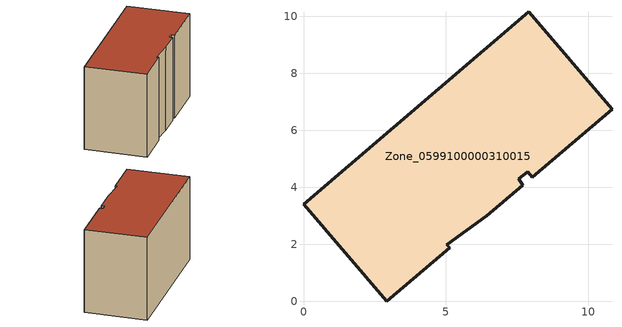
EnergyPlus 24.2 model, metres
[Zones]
Zone_0599100000310015
 floor ground (C_G): 5.03,1.98 5.13,1.88 2.93,0 0,3.4 7.91,10.16 10.83,6.74 8.02,4.34 7.86,4.54 7.56,4.31 7.7,4.07 6.44,2.99 z0
 wall outside (C_F): 10.83,6.74 7.91,10.16 0,3.4 2.93,0 5.13,1.88 5.03,1.98 6.44,2.99 7.7,4.07 7.56,4.31 7.86,4.54 8.02,4.34 10.83,6.74 z0:6.26
 roof outside (C_R): 5.03,1.98 6.44,2.99 7.7,4.07 7.56,4.31 7.86,4.54 8.02,4.34 10.83,6.74 7.91,10.16 0,3.4 2.93,0 5.13,1.88 z6.26
[BUILDING]
Pand.0599100000310015: North Axis=0; Terrain=City; Loads Convergence Tolerance Value=0.04; Temperature Convergence Tolerance Value=0.4; Solar Distribution=FullExterior; Maximum Number of Warmup Days=25; Minimum Number of Warmup Days=1
[Site:Location]
Rotterdam.The.Hague.AP_ZH_NLD Design_Conditions: Latitude=51.96; Longitude=4.45; Time Zone=1; Elevation=-4.5
[SITE:GROUNDTEMPERATURE:BUILDINGSURFACE]
18, 18, 18, 18, 18, 18, 18, 18, 18, 18, 18, 18
[MATERIAL] Thermal Absorptance=0.9; Solar Absorptance=0.7; Visible Absorptance=0.7
Name | Roughness | Thickness | Conductivity | Density | Specific Heat
G.TI.1946 | MediumSmooth | 0.15 | 1 | 540 | 1210
F.TI.1946 | Rough | 0.3 | 0.857143 | 1920 | 840
R.TI.1946 | MediumRough | 0.2 | 0.1 | 1500 | 1000
[CONSTRUCTION]
C_G: G.TI.1946
C_F: F.TI.1946
C_R: R.TI.1946
[ZONE]
Zone_0599100000310015: Type=1; Multiplier=1; Ceiling Height=Autocalculate; Volume=Autocalculate; Floor Area=autocalculate; Part of Total Floor Area=Yes
[ZONEINFILTRATION:DESIGNFLOWRATE]
Infil_Zone_0599100000310015: Zone or ZoneList or Space or SpaceList=Zone_0599100000310015; Schedule=AlwaysOn; Design Flow Rate Calculation Method=Flow/Area; Flow Rate per Floor Area=0.003; Constant Term Coefficient=1; Temperature Term Coefficient=0; Velocity Term Coefficient=0; Velocity Squared Term Coefficient=0
[HVACTEMPLATE:ZONE:IDEALLOADSAIRSYSTEM]
Zone_0599100000310015: Maximum Heating Supply Air Temperature=50; Minimum Cooling Supply Air Temperature=13; Maximum Heating Supply Air Humidity Ratio=0.0156; Minimum Cooling Supply Air Humidity Ratio=0.0077; Heating Limit=NoLimit; Cooling Limit=NoLimit; Dehumidification Control Type=ConstantSensibleHeatRatio; Cooling Sensible Heat Ratio=0.7; Dehumidification Setpoint=60; Humidification Control Type=None; Humidification Setpoint=30; Outdoor Air Method=None; Outdoor Air Flow Rate per Person=0.00944; Outdoor Air Flow Rate per Zone Floor Area=0; Outdoor Air Flow Rate per Zone=0; Demand Controlled Ventilation Type=None; Outdoor Air Economizer Type=NoEconomizer; Heat Recovery Type=None; Sensible Heat Recovery Effectiveness=0.7; Latent Heat Recovery Effectiveness=0.65
[ZONECONTROL:THERMOSTAT]
ThermostatControl_Zone_0599100000310015: Zone or ZoneList=Zone_0599100000310015; Control Type Schedule=DualSetpointControlType; Control 1=Thermostat_Zone_0599100000310015; Temperature Difference Between Cutout And Setpoint=0
[THERMOSTATSETPOINT:DUALSETPOINT]
Thermostat_Zone_0599100000310015: Heating Setpoint Temperature Schedule=HeatingSetpoint_Zone_0599100000310015; Cooling Setpoint Temperature Schedule=CoolingSetpoint_Zone_0599100000310015
[SCHEDULE:COMPACT]
HeatingSetpoint_Zone_0599100000310015: Through: 12/31, For: AllDays, Until: 24:00, 21
CoolingSetpoint_Zone_0599100000310015: Through: 12/31, For: AllDays, Until: 24:00, 24
DualSetpointControlType: Through: 12/31, For: AllDays, Until: 24:00, 4
AlwaysOn: Through: 12/31, For: AllDays, Until: 24:00, 1
